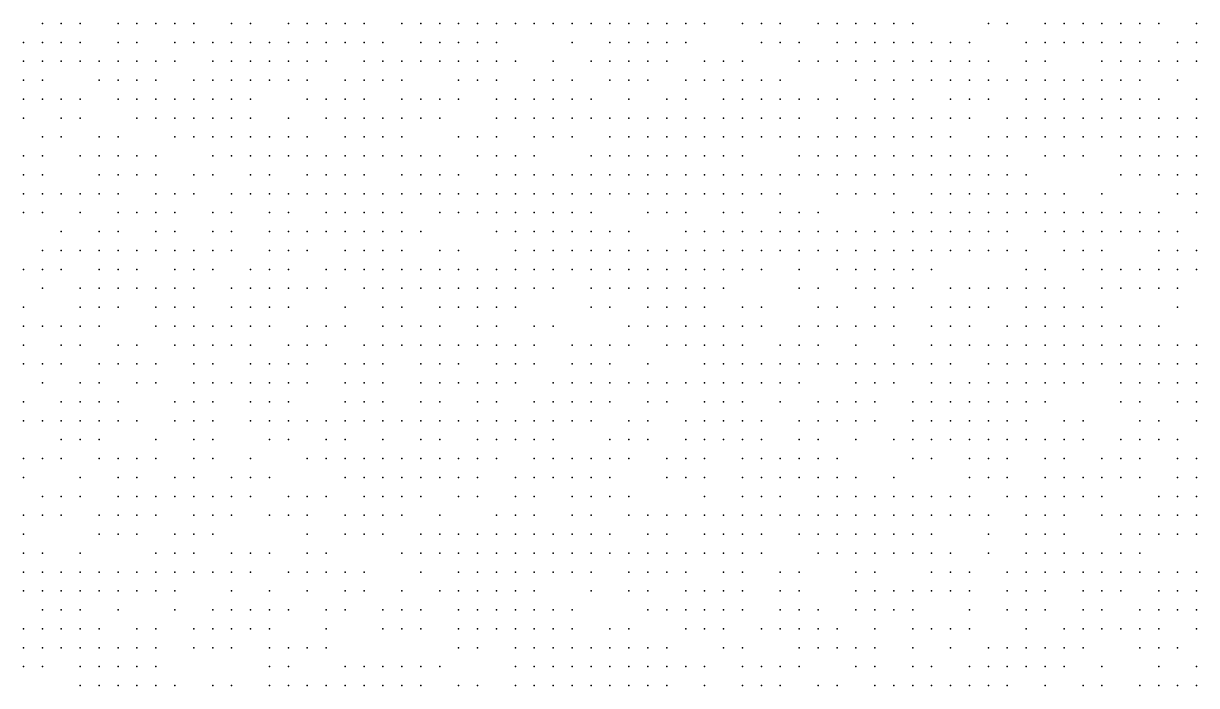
# Model space of a CAD drawing. Extents: x 429 to 793, y 817 to 1241.
# Drawn here: x 565.15 to 610.41, y 1187.45 to 1213 of the extents above; entities that cross this region are included whole.
import ezdxf

# ---------------------------------------------------------------- set-up
doc = ezdxf.new("R2010")
doc.units = 0

msp = doc.modelspace()

# ---------------------------------------------------------------- linework, layer by layer
for p in [(565.88, 1213, 244.383), (566.61, 1213, 244.777), (567.34, 1213, 244.914), (568.8, 1213, 245.397), (569.53, 1213, 245.581), (570.26, 1213, 245.765), (570.99, 1213, 245.949), (571.72, 1213, 246.133), (573.18, 1213, 246.468), (573.91, 1213, 246.636), (575.37, 1213, 246.972), (576.1, 1213, 247.14), (576.83, 1213, 247.276), (577.56, 1213, 247.504), (578.29, 1213, 247.583), (579.75, 1213, 247.868), (580.48, 1213, 248.052), (581.21, 1213, 248.157), (581.94, 1213, 248.262), (582.67, 1213, 248.368), (583.4, 1213, 248.473), (584.13, 1213, 248.687), (584.86, 1213, 248.785), (585.59, 1213, 248.79), (586.32, 1213, 248.84), (587.05, 1213, 249.07), (587.78, 1213, 249.12), (588.51, 1213, 249.17), (589.24, 1213, 249.324), (589.97, 1213, 249.401), (590.7, 1213, 249.479), (591.43, 1213, 249.628), (592.89, 1213, 249.71), (593.62, 1213, 249.776), (594.35, 1213, 249.842), (595.81, 1213, 250.011), (596.54, 1213, 250.04), (597.27, 1213, 250.096), (598, 1213, 250.151), (598.73, 1213, 250.207), (599.46, 1213, 250.195), (602.38, 1213, 250.479), (603.11, 1213, 250.507), (604.57, 1213, 250.563), (605.3, 1213, 250.567), (606.03, 1213, 250.629), (606.76, 1213, 250.601), (607.49, 1213, 250.615), (608.22, 1213, 250.629), (608.95, 1213, 250.643), (610.41, 1213, 250.633), (565.15, 1212.27, 244.332), (565.88, 1212.27, 244.552), (566.61, 1212.27, 244.772), (567.34, 1212.27, 245.079), (568.8, 1212.27, 245.564), (569.53, 1212.27, 245.748), (570.99, 1212.27, 246.116), (571.72, 1212.27, 246.3), (572.45, 1212.27, 246.438), (573.18, 1212.27, 246.576), (573.91, 1212.27, 246.714), (574.64, 1212.27, 246.851), (575.37, 1212.27, 247.127), (576.1, 1212.27, 247.265), (576.83, 1212.27, 247.346), (577.56, 1212.27, 247.551), (578.29, 1212.27, 247.71), (579.02, 1212.27, 247.789), (580.48, 1212.27, 248.073), (581.21, 1212.27, 248.284), (581.94, 1212.27, 248.389), (582.67, 1212.27, 248.494), (583.4, 1212.27, 248.563), (586.32, 1212.27, 249.02), (587.78, 1212.27, 249.25), (588.51, 1212.27, 249.3), (589.24, 1212.27, 249.377), (589.97, 1212.27, 249.531), (590.7, 1212.27, 249.546), (593.62, 1212.27, 249.906), (594.35, 1212.27, 249.972), (595.08, 1212.27, 250.038), (596.54, 1212.27, 250.17), (597.27, 1212.27, 250.226), (598, 1212.27, 250.281), (598.73, 1212.27, 250.273), (599.46, 1212.27, 250.323), (600.19, 1212.27, 250.373), (600.92, 1212.27, 250.423), (601.65, 1212.27, 250.451), (603.84, 1212.27, 250.56), (604.57, 1212.27, 250.664), (605.3, 1212.27, 250.693), (606.03, 1212.27, 250.724), (606.76, 1212.27, 250.725), (607.49, 1212.27, 250.739), (608.22, 1212.27, 250.753), (609.68, 1212.27, 250.767), (610.41, 1212.27, 250.757), (565.15, 1211.54, 244.5), (565.88, 1211.54, 244.72), (566.61, 1211.54, 244.94), (567.34, 1211.54, 245.16), (568.07, 1211.54, 245.38), (568.8, 1211.54, 245.619), (569.53, 1211.54, 245.732), (570.26, 1211.54, 245.959), (570.99, 1211.54, 246.198), (572.45, 1211.54, 246.563), (573.18, 1211.54, 246.701), (573.91, 1211.54, 246.839), (574.64, 1211.54, 246.976), (575.37, 1211.54, 247.222), (576.1, 1211.54, 247.39), (576.83, 1211.54, 247.528), (578.29, 1211.54, 247.836), (579.02, 1211.54, 247.915), (579.75, 1211.54, 247.994), (580.48, 1211.54, 248.2), (581.21, 1211.54, 248.305), (581.94, 1211.54, 248.41), (582.67, 1211.54, 248.567), (583.4, 1211.54, 248.691), (584.13, 1211.54, 248.815), (585.59, 1211.54, 248.913), (587.05, 1211.54, 249.237), (587.78, 1211.54, 249.38), (588.51, 1211.54, 249.43), (589.24, 1211.54, 249.507), (589.97, 1211.54, 249.594), (591.43, 1211.54, 249.676), (592.16, 1211.54, 249.758), (592.89, 1211.54, 249.84), (595.08, 1211.54, 250.168), (595.81, 1211.54, 250.234), (596.54, 1211.54, 250.271), (597.27, 1211.54, 250.356), (598, 1211.54, 250.352), (598.73, 1211.54, 250.402), (599.46, 1211.54, 250.452), (600.19, 1211.54, 250.502), (600.92, 1211.54, 250.552), (601.65, 1211.54, 250.58), (602.38, 1211.54, 250.608), (603.84, 1211.54, 250.636), (604.57, 1211.54, 250.69), (606.76, 1211.54, 250.848), (607.49, 1211.54, 250.862), (608.22, 1211.54, 250.876), (608.95, 1211.54, 250.895), (609.68, 1211.54, 250.898), (610.41, 1211.54, 250.906), (565.15, 1210.81, 244.681), (565.88, 1210.81, 244.882), (568.07, 1210.81, 245.528), (568.8, 1210.81, 245.714), (569.53, 1210.81, 245.857), (570.26, 1210.81, 246.084), (571.72, 1210.81, 246.436), (572.45, 1210.81, 246.55), (573.18, 1210.81, 246.826), (573.91, 1210.81, 246.964), (574.64, 1210.81, 247.179), (575.37, 1210.81, 247.347), (576.1, 1210.81, 247.515), (577.56, 1210.81, 247.653), (578.29, 1210.81, 247.791), (579.02, 1210.81, 248.042), (579.75, 1210.81, 248.121), (581.94, 1210.81, 248.571), (582.67, 1210.81, 248.695), (583.4, 1210.81, 248.819), (584.86, 1210.81, 248.943), (585.59, 1210.81, 249.041), (586.32, 1210.81, 249.139), (587.78, 1210.81, 249.464), (588.51, 1210.81, 249.56), (589.24, 1210.81, 249.642), (590.7, 1210.81, 249.724), (591.43, 1210.81, 249.806), (592.16, 1210.81, 249.888), (592.89, 1210.81, 249.97), (593.62, 1210.81, 250.036), (594.35, 1210.81, 250.102), (597.27, 1210.81, 250.43), (598, 1210.81, 250.48), (598.73, 1210.81, 250.53), (599.46, 1210.81, 250.58), (600.19, 1210.81, 250.66), (600.92, 1210.81, 250.68), (601.65, 1210.81, 250.715), (602.38, 1210.81, 250.75), (603.11, 1210.81, 250.786), (603.84, 1210.81, 250.821), (604.57, 1210.81, 250.792), (605.3, 1210.81, 250.82), (606.03, 1210.81, 250.834), (606.76, 1210.81, 250.915), (607.49, 1210.81, 250.905), (608.22, 1210.81, 250.9), (609.68, 1210.81, 250.995), (565.15, 1210.08, 244.633), (565.88, 1210.08, 244.833), (566.61, 1210.08, 245.082), (567.34, 1210.08, 245.283), (568.8, 1210.08, 245.676), (569.53, 1210.08, 245.862), (570.26, 1210.08, 246.096), (570.99, 1210.08, 246.323), (571.72, 1210.08, 246.561), (572.45, 1210.08, 246.675), (573.18, 1210.08, 246.813), (573.91, 1210.08, 247.089), (576.1, 1210.08, 247.472), (576.83, 1210.08, 247.64), (577.56, 1210.08, 247.778), (578.29, 1210.08, 247.916), (579.75, 1210.08, 248.248), (580.48, 1210.08, 248.327), (581.21, 1210.08, 248.432), (581.94, 1210.08, 248.7), (583.4, 1210.08, 248.824), (584.13, 1210.08, 248.948), (584.86, 1210.08, 249.072), (585.59, 1210.08, 249.17), (586.32, 1210.08, 249.268), (587.05, 1210.08, 249.366), (588.51, 1210.08, 249.51), (589.97, 1210.08, 249.772), (590.7, 1210.08, 249.854), (592.16, 1210.08, 250.058), (592.89, 1210.08, 250.1), (593.62, 1210.08, 250.166), (594.35, 1210.08, 250.232), (595.08, 1210.08, 250.353), (595.81, 1210.08, 250.417), (596.54, 1210.08, 250.364), (598, 1210.08, 250.578), (598.73, 1210.08, 250.598), (599.46, 1210.08, 250.619), (600.92, 1210.08, 250.787), (601.65, 1210.08, 250.822), (602.38, 1210.08, 250.857), (603.84, 1210.08, 250.856), (604.57, 1210.08, 250.891), (605.3, 1210.08, 250.925), (606.03, 1210.08, 250.92), (606.76, 1210.08, 251.015), (607.49, 1210.08, 251.01), (608.22, 1210.08, 251.005), (608.95, 1210.08, 251), (610.41, 1210.08, 251.011), (565.15, 1209.35, 244.785), (566.61, 1209.35, 245.234), (567.34, 1209.35, 245.406), (569.53, 1209.35, 246.01), (570.26, 1209.35, 246.196), (570.99, 1209.35, 246.382), (571.72, 1209.35, 246.448), (572.45, 1209.35, 246.8), (573.18, 1209.35, 246.938), (573.91, 1209.35, 247.136), (575.37, 1209.35, 247.304), (576.83, 1209.35, 247.765), (577.56, 1209.35, 247.903), (578.29, 1209.35, 248.041), (579.02, 1209.35, 248.179), (579.75, 1209.35, 248.317), (580.48, 1209.35, 248.453), (581.21, 1209.35, 248.576), (583.4, 1209.35, 248.952), (584.13, 1209.35, 249.127), (584.86, 1209.35, 249.2), (585.59, 1209.35, 249.298), (586.32, 1209.35, 249.458), (587.05, 1209.35, 249.544), (587.78, 1209.35, 249.592), (588.51, 1209.35, 249.69), (589.24, 1209.35, 249.846), (589.97, 1209.35, 249.888), (590.7, 1209.35, 249.93), (591.43, 1209.35, 249.973), (592.16, 1209.35, 250.171), (592.89, 1209.35, 250.213), (593.62, 1209.35, 250.277), (594.35, 1209.35, 250.34), (595.08, 1209.35, 250.403), (596.54, 1209.35, 250.48), (597.27, 1209.35, 250.54), (598, 1209.35, 250.684), (598.73, 1209.35, 250.705), (599.46, 1209.35, 250.725), (600.19, 1209.35, 250.746), (600.92, 1209.35, 250.893), (601.65, 1209.35, 250.929), (603.11, 1209.35, 250.892), (603.84, 1209.35, 250.963), (604.57, 1209.35, 251.004), (605.3, 1209.35, 251.03), (606.03, 1209.35, 251.044), (606.76, 1209.35, 251.02), (607.49, 1209.35, 251.115), (608.22, 1209.35, 251.11), (608.95, 1209.35, 251.105), (609.68, 1209.35, 251.1), (610.41, 1209.35, 251.116), (565.88, 1208.62, 244.985), (566.61, 1208.62, 245.284), (568.07, 1208.62, 245.554), (568.8, 1208.62, 245.824), (570.99, 1208.62, 246.53), (571.72, 1208.62, 246.573), (572.45, 1208.62, 246.925), (573.18, 1208.62, 247.063), (573.91, 1208.62, 247.093), (574.64, 1208.62, 247.261), (575.37, 1208.62, 247.429), (576.1, 1208.62, 247.597), (577.56, 1208.62, 248.028), (578.29, 1208.62, 248.166), (579.02, 1208.62, 248.304), (579.75, 1208.62, 248.442), (581.94, 1208.62, 248.837), (582.67, 1208.62, 248.91), (583.4, 1208.62, 249.055), (584.86, 1208.62, 249.312), (585.59, 1208.62, 249.398), (586.32, 1208.62, 249.484), (587.78, 1208.62, 249.63), (588.51, 1208.62, 249.716), (589.24, 1208.62, 249.802), (589.97, 1208.62, 250.001), (590.7, 1208.62, 250.044), (591.43, 1208.62, 250.086), (592.16, 1208.62, 250.129), (592.89, 1208.62, 250.327), (593.62, 1208.62, 250.39), (594.35, 1208.62, 250.453), (595.08, 1208.62, 250.467), (595.81, 1208.62, 250.53), (596.54, 1208.62, 250.588), (597.27, 1208.62, 250.65), (598, 1208.62, 250.696), (598.73, 1208.62, 250.811), (599.46, 1208.62, 250.832), (600.19, 1208.62, 250.852), (600.92, 1208.62, 250.873), (602.38, 1208.62, 250.964), (603.11, 1208.62, 250.999), (603.84, 1208.62, 251.083), (604.57, 1208.62, 251.109), (605.3, 1208.62, 251.135), (606.03, 1208.62, 251.149), (606.76, 1208.62, 251.163), (607.49, 1208.62, 251.12), (608.22, 1208.62, 251.215), (608.95, 1208.62, 251.21), (609.68, 1208.62, 251.205), (610.41, 1208.62, 251.221), (565.15, 1207.89, 244.937), (565.88, 1207.89, 245.137), (567.34, 1207.89, 245.432), (568.07, 1207.89, 245.702), (568.8, 1207.89, 245.972), (569.53, 1207.89, 246.158), (570.26, 1207.89, 246.344), (572.45, 1207.89, 246.811), (573.18, 1207.89, 247.05), (573.91, 1207.89, 247.218), (574.64, 1207.89, 247.386), (575.37, 1207.89, 247.579), (576.1, 1207.89, 247.786), (576.83, 1207.89, 247.89), (577.56, 1207.89, 248.005), (578.29, 1207.89, 248.234), (579.02, 1207.89, 248.349), (579.75, 1207.89, 248.464), (580.48, 1207.89, 248.579), (581.21, 1207.89, 248.764), (582.67, 1207.89, 249.021), (583.4, 1207.89, 249.094), (584.13, 1207.89, 249.239), (584.86, 1207.89, 249.423), (587.05, 1207.89, 249.655), (587.78, 1207.89, 249.741), (588.51, 1207.89, 249.815), (589.24, 1207.89, 249.913), (589.97, 1207.89, 249.997), (590.7, 1207.89, 250.157), (591.43, 1207.89, 250.2), (592.16, 1207.89, 250.242), (592.89, 1207.89, 250.44), (595.08, 1207.89, 250.517), (595.81, 1207.89, 250.636), (596.54, 1207.89, 250.698), (597.27, 1207.89, 250.76), (598, 1207.89, 250.806), (598.73, 1207.89, 250.852), (599.46, 1207.89, 250.939), (600.19, 1207.89, 250.959), (600.92, 1207.89, 250.98), (601.65, 1207.89, 251.035), (602.38, 1207.89, 251.07), (603.11, 1207.89, 251.106), (604.57, 1207.89, 251.214), (605.3, 1207.89, 251.24), (606.03, 1207.89, 251.254), (607.49, 1207.89, 251.268), (608.22, 1207.89, 251.32), (608.95, 1207.89, 251.315), (609.68, 1207.89, 251.31), (610.41, 1207.89, 251.318), (565.15, 1207.16, 244.888), (565.88, 1207.16, 245.162), (568.07, 1207.16, 245.85), (568.8, 1207.16, 246.12), (569.53, 1207.16, 246.306), (570.26, 1207.16, 246.492), (571.72, 1207.16, 246.678), (572.45, 1207.16, 246.864), (573.91, 1207.16, 247.371), (574.64, 1207.16, 247.475), (576.1, 1207.16, 247.9), (576.83, 1207.16, 248.003), (577.56, 1207.16, 248.118), (578.29, 1207.16, 248.233), (579.75, 1207.16, 248.577), (580.48, 1207.16, 248.67), (581.21, 1207.16, 248.81), (581.94, 1207.16, 248.949), (583.4, 1207.16, 249.205), (584.13, 1207.16, 249.278), (584.86, 1207.16, 249.351), (585.59, 1207.16, 249.509), (586.32, 1207.16, 249.595), (587.05, 1207.16, 249.681), (587.78, 1207.16, 249.829), (588.51, 1207.16, 249.927), (589.24, 1207.16, 250.025), (589.97, 1207.16, 250.109), (590.7, 1207.16, 250.193), (591.43, 1207.16, 250.313), (592.16, 1207.16, 250.355), (592.89, 1207.16, 250.398), (593.62, 1207.16, 250.503), (594.35, 1207.16, 250.567), (595.08, 1207.16, 250.684), (595.81, 1207.16, 250.746), (596.54, 1207.16, 250.808), (597.27, 1207.16, 250.87), (598, 1207.16, 250.916), (598.73, 1207.16, 250.962), (599.46, 1207.16, 251.008), (600.19, 1207.16, 251.066), (600.92, 1207.16, 251.086), (601.65, 1207.16, 251.107), (602.38, 1207.16, 251.177), (603.11, 1207.16, 251.162), (603.84, 1207.16, 251.188), (607.49, 1207.16, 251.373), (608.22, 1207.16, 251.387), (608.95, 1207.16, 251.42), (609.68, 1207.16, 251.415), (610.41, 1207.16, 251.423), (565.15, 1206.43, 245.04), (565.88, 1206.43, 245.31), (566.61, 1206.43, 245.523), (567.34, 1206.43, 245.58), (568.07, 1206.43, 245.89), (568.8, 1206.43, 246.005), (570.26, 1206.43, 246.465), (570.99, 1206.43, 246.637), (571.72, 1206.43, 246.809), (573.18, 1206.43, 247.165), (573.91, 1206.43, 247.488), (574.64, 1206.43, 247.588), (575.37, 1206.43, 247.692), (576.1, 1206.43, 247.909), (576.83, 1206.43, 248.117), (577.56, 1206.43, 248.231), (578.29, 1206.43, 248.346), (579.02, 1206.43, 248.461), (579.75, 1206.43, 248.576), (580.48, 1206.43, 248.785), (581.21, 1206.43, 248.925), (581.94, 1206.43, 249.045), (582.67, 1206.43, 249.165), (583.4, 1206.43, 249.317), (584.13, 1206.43, 249.39), (584.86, 1206.43, 249.535), (585.59, 1206.43, 249.621), (586.32, 1206.43, 249.707), (587.05, 1206.43, 249.793), (587.78, 1206.43, 249.941), (588.51, 1206.43, 250.039), (589.24, 1206.43, 250.137), (589.97, 1206.43, 250.221), (590.7, 1206.43, 250.305), (591.43, 1206.43, 250.389), (592.16, 1206.43, 250.469), (592.89, 1206.43, 250.511), (593.62, 1206.43, 250.617), (594.35, 1206.43, 250.68), (596.54, 1206.43, 250.918), (597.27, 1206.43, 250.98), (598, 1206.43, 251.026), (598.73, 1206.43, 251.072), (600.19, 1206.43, 251.118), (600.92, 1206.43, 251.193), (601.65, 1206.43, 251.213), (602.38, 1206.43, 251.249), (603.11, 1206.43, 251.267), (603.84, 1206.43, 251.293), (604.57, 1206.43, 251.319), (605.3, 1206.43, 251.345), (606.76, 1206.43, 251.359), (609.68, 1206.43, 251.52), (610.41, 1206.43, 251.512), (565.15, 1205.7, 245.182), (565.88, 1205.7, 245.293), (567.34, 1205.7, 245.775), (568.8, 1205.7, 246.143), (569.53, 1205.7, 246.43), (570.26, 1205.7, 246.603), (570.99, 1205.7, 246.775), (572.45, 1205.7, 246.981), (573.18, 1205.7, 247.28), (574.64, 1205.7, 247.701), (575.37, 1205.7, 247.81), (576.83, 1205.7, 248.126), (577.56, 1205.7, 248.345), (578.29, 1205.7, 248.46), (579.02, 1205.7, 248.574), (579.75, 1205.7, 248.645), (581.21, 1205.7, 249.04), (581.94, 1205.7, 249.16), (582.67, 1205.7, 249.28), (583.4, 1205.7, 249.4), (584.13, 1205.7, 249.501), (584.86, 1205.7, 249.574), (585.59, 1205.7, 249.733), (586.32, 1205.7, 249.819), (587.05, 1205.7, 249.843), (589.24, 1205.7, 250.248), (589.97, 1205.7, 250.332), (590.7, 1205.7, 250.416), (592.16, 1205.7, 250.5), (592.89, 1205.7, 250.624), (594.35, 1205.7, 250.732), (595.08, 1205.7, 250.794), (595.81, 1205.7, 250.856), (598.73, 1205.7, 251.136), (599.46, 1205.7, 251.182), (600.19, 1205.7, 251.228), (600.92, 1205.7, 251.274), (601.65, 1205.7, 251.32), (602.38, 1205.7, 251.346), (603.11, 1205.7, 251.372), (603.84, 1205.7, 251.433), (604.57, 1205.7, 251.439), (605.3, 1205.7, 251.444), (606.03, 1205.7, 251.473), (606.76, 1205.7, 251.496), (607.49, 1205.7, 251.519), (608.22, 1205.7, 251.541), (608.95, 1205.7, 251.564), (610.41, 1205.7, 251.59), (566.61, 1204.97, 245.546), (568.07, 1204.97, 246.028), (568.8, 1204.97, 246.281), (570.26, 1204.97, 246.568), (570.99, 1204.97, 246.741), (572.45, 1204.97, 247.163), (573.18, 1204.97, 247.395), (574.64, 1204.97, 247.603), (575.37, 1204.97, 247.919), (576.1, 1204.97, 248.022), (576.83, 1204.97, 248.24), (577.56, 1204.97, 248.343), (578.29, 1204.97, 248.573), (579.02, 1204.97, 248.62), (579.75, 1204.97, 248.76), (580.48, 1204.97, 248.9), (583.4, 1204.97, 249.395), (584.13, 1204.97, 249.515), (584.86, 1204.97, 249.686), (585.59, 1204.97, 249.758), (586.32, 1204.97, 249.856), (587.05, 1204.97, 249.954), (587.78, 1204.97, 250.052), (588.51, 1204.97, 250.15), (590.7, 1204.97, 250.444), (591.43, 1204.97, 250.528), (592.16, 1204.97, 250.612), (592.89, 1204.97, 250.696), (593.62, 1204.97, 250.78), (594.35, 1204.97, 250.842), (595.08, 1204.97, 250.904), (595.81, 1204.97, 250.994), (596.54, 1204.97, 251.028), (597.27, 1204.97, 251.09), (598, 1204.97, 251.135), (598.73, 1204.97, 251.18), (599.46, 1204.97, 251.226), (600.19, 1204.97, 251.316), (600.92, 1204.97, 251.361), (601.65, 1204.97, 251.407), (602.38, 1204.97, 251.416), (603.11, 1204.97, 251.427), (604.57, 1204.97, 251.529), (605.3, 1204.97, 251.534), (606.03, 1204.97, 251.563), (606.76, 1204.97, 251.586), (607.49, 1204.97, 251.609), (608.22, 1204.97, 251.631), (608.95, 1204.97, 251.587), (609.68, 1204.97, 251.607), (565.88, 1204.24, 245.324), (566.61, 1204.24, 245.589), (567.34, 1204.24, 245.799), (568.07, 1204.24, 246.051), (568.8, 1204.24, 246.166), (569.53, 1204.24, 246.534), (570.26, 1204.24, 246.706), (570.99, 1204.24, 246.913), (571.72, 1204.24, 247.045), (572.45, 1204.24, 247.277), (573.18, 1204.24, 247.51), (574.64, 1204.24, 247.717), (575.37, 1204.24, 247.925), (576.1, 1204.24, 248.136), (577.56, 1204.24, 248.457), (578.29, 1204.24, 248.595), (579.02, 1204.24, 248.735), (579.75, 1204.24, 248.875), (581.21, 1204.24, 249.155), (581.94, 1204.24, 249.275), (584.13, 1204.24, 249.63), (584.86, 1204.24, 249.75), (585.59, 1204.24, 249.87), (586.32, 1204.24, 249.968), (587.05, 1204.24, 250.066), (587.78, 1204.24, 250.189), (588.51, 1204.24, 250.262), (589.24, 1204.24, 250.36), (589.97, 1204.24, 250.433), (590.7, 1204.24, 250.506), (591.43, 1204.24, 250.579), (592.16, 1204.24, 250.724), (592.89, 1204.24, 250.797), (593.62, 1204.24, 250.867), (594.35, 1204.24, 250.899), (595.08, 1204.24, 250.962), (595.81, 1204.24, 251.081), (596.54, 1204.24, 251.113), (597.27, 1204.24, 251.145), (598, 1204.24, 251.222), (598.73, 1204.24, 251.267), (599.46, 1204.24, 251.312), (600.19, 1204.24, 251.358), (600.92, 1204.24, 251.403), (601.65, 1204.24, 251.493), (602.38, 1204.24, 251.523), (603.11, 1204.24, 251.517), (603.84, 1204.24, 251.523), (605.3, 1204.24, 251.624), (606.03, 1204.24, 251.653), (606.76, 1204.24, 251.676), (608.95, 1204.24, 251.683), (609.68, 1204.24, 251.693), (610.41, 1204.24, 251.687), (565.15, 1203.51, 245.178), (565.88, 1203.51, 245.466), (566.61, 1203.51, 245.731), (568.07, 1203.51, 245.996), (568.8, 1203.51, 246.419), (569.53, 1203.51, 246.672), (570.99, 1203.51, 246.879), (571.72, 1203.51, 247.16), (572.45, 1203.51, 247.393), (573.91, 1203.51, 247.625), (574.64, 1203.51, 247.833), (575.37, 1203.51, 248.04), (576.83, 1203.51, 248.353), (577.56, 1203.51, 248.57), (578.29, 1203.51, 248.71), (579.02, 1203.51, 248.85), (579.75, 1203.51, 248.99), (580.48, 1203.51, 249.13), (581.21, 1203.51, 249.184), (581.94, 1203.51, 249.37), (582.67, 1203.51, 249.469), (583.4, 1203.51, 249.569), (584.13, 1203.51, 249.668), (584.86, 1203.51, 249.867), (585.59, 1203.51, 249.963), (586.32, 1203.51, 250.017), (587.05, 1203.51, 250.131), (587.78, 1203.51, 250.279), (588.51, 1203.51, 250.336), (589.24, 1203.51, 250.393), (589.97, 1203.51, 250.523), (590.7, 1203.51, 250.596), (591.43, 1203.51, 250.669), (592.16, 1203.51, 250.741), (592.89, 1203.51, 250.814), (593.62, 1203.51, 250.953), (595.08, 1203.51, 251.049), (596.54, 1203.51, 251.2), (597.27, 1203.51, 251.231), (598, 1203.51, 251.309), (598.73, 1203.51, 251.354), (599.46, 1203.51, 251.399), (600.19, 1203.51, 251.444), (603.84, 1203.51, 251.613), (604.57, 1203.51, 251.619), (606.03, 1203.51, 251.72), (606.76, 1203.51, 251.743), (607.49, 1203.51, 251.699), (608.22, 1203.51, 251.76), (608.95, 1203.51, 251.77), (609.68, 1203.51, 251.78), (610.41, 1203.51, 251.774), (565.88, 1202.78, 245.608), (567.34, 1202.78, 245.873), (568.07, 1202.78, 246.138), (568.8, 1202.78, 246.403), (569.53, 1202.78, 246.557), (570.26, 1202.78, 246.844), (570.99, 1202.78, 246.928), (571.72, 1202.78, 247.275), (573.18, 1202.78, 247.622), (573.91, 1202.78, 247.74), (574.64, 1202.78, 248.007), (575.37, 1202.78, 248.155), (576.1, 1202.78, 248.273), (576.83, 1202.78, 248.407), (578.29, 1202.78, 248.753), (579.02, 1202.78, 248.839), (579.75, 1202.78, 249.011), (580.48, 1202.78, 249.194), (581.21, 1202.78, 249.28), (581.94, 1202.78, 249.466), (582.67, 1202.78, 249.566), (583.4, 1202.78, 249.665), (584.13, 1202.78, 249.765), (584.86, 1202.78, 249.864), (585.59, 1202.78, 250.057), (587.05, 1202.78, 250.174), (587.78, 1202.78, 250.221), (588.51, 1202.78, 250.426), (589.24, 1202.78, 250.483), (589.97, 1202.78, 250.54), (590.7, 1202.78, 250.686), (591.43, 1202.78, 250.759), (592.16, 1202.78, 250.831), (595.08, 1202.78, 251.117), (595.81, 1202.78, 251.195), (597.27, 1202.78, 251.318), (598, 1202.78, 251.35), (598.73, 1202.78, 251.44), (599.46, 1202.78, 251.486), (600.92, 1202.78, 251.522), (601.65, 1202.78, 251.58), (602.38, 1202.78, 251.61), (603.11, 1202.78, 251.64), (603.84, 1202.78, 251.703), (604.57, 1202.78, 251.709), (605.3, 1202.78, 251.714), (606.76, 1202.78, 251.766), (607.49, 1202.78, 251.837), (608.22, 1202.78, 251.847), (608.95, 1202.78, 251.857), (609.68, 1202.78, 251.867), (565.15, 1202.05, 245.321), (567.34, 1202.05, 246.015), (568.07, 1202.05, 246.28), (568.8, 1202.05, 246.545), (570.26, 1202.05, 246.81), (570.99, 1202.05, 247.15), (571.72, 1202.05, 247.268), (573.18, 1202.05, 247.725), (573.91, 1202.05, 247.843), (574.64, 1202.05, 247.977), (575.37, 1202.05, 248.243), (577.56, 1202.05, 248.67), (579.02, 1202.05, 248.936), (579.75, 1202.05, 249.108), (581.21, 1202.05, 249.377), (581.94, 1202.05, 249.463), (582.67, 1202.05, 249.662), (583.4, 1202.05, 249.762), (584.13, 1202.05, 249.861), (587.05, 1202.05, 250.268), (587.78, 1202.05, 250.385), (589.24, 1202.05, 250.573), (589.97, 1202.05, 250.63), (590.7, 1202.05, 250.776), (591.43, 1202.05, 250.849), (592.89, 1202.05, 250.94), (593.62, 1202.05, 251.04), (595.81, 1202.05, 251.254), (596.54, 1202.05, 251.286), (598, 1202.05, 251.437), (598.73, 1202.05, 251.527), (600.19, 1202.05, 251.552), (600.92, 1202.05, 251.609), (601.65, 1202.05, 251.667), (602.38, 1202.05, 251.697), (603.84, 1202.05, 251.727), (604.57, 1202.05, 251.799), (605.3, 1202.05, 251.804), (606.03, 1202.05, 251.81), (606.76, 1202.05, 251.856), (609.68, 1202.05, 251.953), (565.15, 1201.32, 245.462), (565.88, 1201.32, 245.623), (566.61, 1201.32, 245.939), (567.34, 1201.32, 246.127), (568.07, 1201.32, 246.316), (570.26, 1201.32, 246.913), (570.99, 1201.32, 247.031), (571.72, 1201.32, 247.371), (572.45, 1201.32, 247.489), (573.18, 1201.32, 247.607), (573.91, 1201.32, 247.947), (574.64, 1201.32, 248.08), (576.1, 1201.32, 248.377), (576.83, 1201.32, 248.51), (577.56, 1201.32, 248.77), (579.02, 1201.32, 248.94), (579.75, 1201.32, 249.119), (580.48, 1201.32, 249.291), (581.21, 1201.32, 249.474), (582.67, 1201.32, 249.66), (583.4, 1201.32, 249.859), (584.86, 1201.32, 250.005), (585.59, 1201.32, 250.15), (588.51, 1201.32, 250.516), (589.24, 1201.32, 250.663), (589.97, 1201.32, 250.72), (590.7, 1201.32, 250.793), (591.43, 1201.32, 250.866), (592.16, 1201.32, 250.927), (592.89, 1201.32, 251.027), (593.62, 1201.32, 251.127), (595.08, 1201.32, 251.204), (595.81, 1201.32, 251.282), (596.54, 1201.32, 251.373), (597.27, 1201.32, 251.405), (598, 1201.32, 251.523), (598.73, 1201.32, 251.581), (600.19, 1201.32, 251.638), (600.92, 1201.32, 251.696), (601.65, 1201.32, 251.753), (603.11, 1201.32, 251.783), (603.84, 1201.32, 251.813), (604.57, 1201.32, 251.843), (605.3, 1201.32, 251.894), (606.03, 1201.32, 251.9), (606.76, 1201.32, 251.923), (607.49, 1201.32, 251.923), (608.22, 1201.32, 251.933), (608.95, 1201.32, 251.943), (565.15, 1200.59, 245.496), (566.61, 1200.59, 245.88), (567.34, 1200.59, 246.257), (568.8, 1200.59, 246.504), (569.53, 1200.59, 246.693), (570.99, 1200.59, 247.253), (571.72, 1200.59, 247.474), (572.45, 1200.59, 247.592), (573.18, 1200.59, 247.71), (573.91, 1200.59, 248.05), (575.37, 1200.59, 248.213), (576.1, 1200.59, 248.48), (576.83, 1200.59, 248.667), (578.29, 1200.59, 248.87), (579.02, 1200.59, 249.04), (579.75, 1200.59, 249.21), (580.48, 1200.59, 249.301), (581.21, 1200.59, 249.388), (581.94, 1200.59, 249.657), (582.67, 1200.59, 249.756), (583.4, 1200.59, 249.856), (584.13, 1200.59, 249.953), (584.86, 1200.59, 250.098), (586.32, 1200.59, 250.243), (587.05, 1200.59, 250.361), (587.78, 1200.59, 250.478), (588.51, 1200.59, 250.606), (589.97, 1200.59, 250.81), (590.7, 1200.59, 250.883), (591.43, 1200.59, 250.913), (592.16, 1200.59, 251.013), (592.89, 1200.59, 251.113), (594.35, 1200.59, 251.213), (595.08, 1200.59, 251.291), (595.81, 1200.59, 251.368), (597.27, 1200.59, 251.491), (598.73, 1200.59, 251.569), (600.19, 1200.59, 251.725), (600.92, 1200.59, 251.783), (601.65, 1200.59, 251.819), (602.38, 1200.59, 251.873), (603.11, 1200.59, 251.87), (603.84, 1200.59, 251.9), (604.57, 1200.59, 251.93), (605.3, 1200.59, 251.96), (606.03, 1200.59, 251.99), (606.76, 1200.59, 252), (607.49, 1200.59, 252.01), (608.22, 1200.59, 252.054), (608.95, 1200.59, 252.049), (609.68, 1200.59, 252.045), (610.41, 1200.59, 252.047), (565.15, 1199.86, 245.626), (565.88, 1199.86, 245.753), (566.61, 1199.86, 246.01), (568.07, 1199.86, 246.446), (568.8, 1199.86, 246.634), (569.53, 1199.86, 246.863), (570.26, 1199.86, 247.12), (571.72, 1199.86, 247.352), (572.45, 1199.86, 247.696), (573.91, 1199.86, 247.932), (574.64, 1199.86, 248.183), (575.37, 1199.86, 248.317), (576.1, 1199.86, 248.565), (577.56, 1199.86, 248.768), (578.29, 1199.86, 248.97), (579.02, 1199.86, 249.14), (580.48, 1199.86, 249.31), (581.21, 1199.86, 249.57), (581.94, 1199.86, 249.753), (583.4, 1199.86, 249.902), (584.13, 1199.86, 250.047), (584.86, 1199.86, 250.192), (586.32, 1199.86, 250.337), (587.05, 1199.86, 250.454), (587.78, 1199.86, 250.572), (589.24, 1199.86, 250.753), (591.43, 1199.86, 251), (592.16, 1199.86, 251.1), (592.89, 1199.86, 251.2), (593.62, 1199.86, 251.256), (594.35, 1199.86, 251.357), (595.08, 1199.86, 251.414), (595.81, 1199.86, 251.471), (596.54, 1199.86, 251.529), (597.27, 1199.86, 251.533), (598, 1199.86, 251.61), (598.73, 1199.86, 251.668), (599.46, 1199.86, 251.756), (600.19, 1199.86, 251.777), (600.92, 1199.86, 251.798), (602.38, 1199.86, 251.923), (603.11, 1199.86, 251.907), (603.84, 1199.86, 251.94), (604.57, 1199.86, 251.973), (605.3, 1199.86, 252.04), (606.03, 1199.86, 252.072), (606.76, 1199.86, 252.067), (607.49, 1199.86, 252.063), (608.22, 1199.86, 252.135), (608.95, 1199.86, 252.131), (609.68, 1199.86, 252.126), (610.41, 1199.86, 252.129), (565.88, 1199.13, 245.883), (567.34, 1199.13, 246.199), (568.07, 1199.13, 246.576), (569.53, 1199.13, 246.966), (570.26, 1199.13, 247.223), (571.72, 1199.13, 247.456), (572.45, 1199.13, 247.688), (573.18, 1199.13, 247.917), (573.91, 1199.13, 248.035), (574.64, 1199.13, 248.287), (575.37, 1199.13, 248.42), (576.1, 1199.13, 248.665), (577.56, 1199.13, 248.868), (578.29, 1199.13, 249.07), (579.02, 1199.13, 249.24), (580.48, 1199.13, 249.41), (581.21, 1199.13, 249.58), (581.94, 1199.13, 249.667), (582.67, 1199.13, 249.853), (583.4, 1199.13, 249.995), (584.13, 1199.13, 250.14), (585.59, 1199.13, 250.36), (586.32, 1199.13, 250.43), (587.05, 1199.13, 250.591), (587.78, 1199.13, 250.671), (588.51, 1199.13, 250.752), (589.24, 1199.13, 250.782), (589.97, 1199.13, 250.9), (590.7, 1199.13, 251.034), (591.43, 1199.13, 251.079), (592.16, 1199.13, 251.167), (592.89, 1199.13, 251.211), (593.62, 1199.13, 251.346), (594.35, 1199.13, 251.39), (595.08, 1199.13, 251.504), (597.27, 1199.13, 251.643), (598, 1199.13, 251.697), (598.73, 1199.13, 251.714), (600.19, 1199.13, 251.86), (600.92, 1199.13, 251.881), (601.65, 1199.13, 251.902), (602.38, 1199.13, 251.957), (603.11, 1199.13, 251.99), (603.84, 1199.13, 252.023), (604.57, 1199.13, 252.057), (605.3, 1199.13, 252.09), (606.03, 1199.13, 252.153), (607.49, 1199.13, 252.166), (608.22, 1199.13, 252.14), (608.95, 1199.13, 252.212), (609.68, 1199.13, 252.208), (610.41, 1199.13, 252.203), (565.15, 1198.4, 245.629), (566.61, 1198.4, 246.14), (567.34, 1198.4, 246.329), (568.07, 1198.4, 246.517), (568.8, 1198.4, 246.708), (570.99, 1198.4, 247.327), (571.72, 1198.4, 247.559), (572.45, 1198.4, 247.792), (573.91, 1198.4, 248.139), (574.64, 1198.4, 248.257), (575.37, 1198.4, 248.462), (577.56, 1198.4, 248.967), (578.29, 1198.4, 249.17), (579.02, 1198.4, 249.282), (580.48, 1198.4, 249.51), (581.21, 1198.4, 249.68), (582.67, 1198.4, 249.85), (583.4, 1198.4, 250.082), (584.86, 1198.4, 250.291), (585.59, 1198.4, 250.454), (586.32, 1198.4, 250.523), (587.05, 1198.4, 250.604), (587.78, 1198.4, 250.765), (589.24, 1198.4, 250.832), (589.97, 1198.4, 250.993), (591.43, 1198.4, 251.169), (592.16, 1198.4, 251.213), (592.89, 1198.4, 251.301), (594.35, 1198.4, 251.48), (595.81, 1198.4, 251.561), (596.54, 1198.4, 251.619), (597.27, 1198.4, 251.676), (598, 1198.4, 251.783), (599.46, 1198.4, 251.836), (600.19, 1198.4, 251.944), (600.92, 1198.4, 251.965), (601.65, 1198.4, 251.986), (602.38, 1198.4, 252.007), (603.11, 1198.4, 252.073), (603.84, 1198.4, 252.107), (604.57, 1198.4, 252.14), (607.49, 1198.4, 252.247), (608.22, 1198.4, 252.26), (609.68, 1198.4, 252.29), (610.41, 1198.4, 252.285), (565.15, 1197.67, 245.704), (565.88, 1197.67, 245.984), (566.61, 1197.67, 246.143), (567.34, 1197.67, 246.459), (568.07, 1197.67, 246.554), (568.8, 1197.67, 246.812), (569.53, 1197.67, 247.069), (570.99, 1197.67, 247.43), (571.72, 1197.67, 247.662), (572.45, 1197.67, 247.895), (573.91, 1197.67, 248.128), (574.64, 1197.67, 248.36), (575.37, 1197.67, 248.562), (576.1, 1197.67, 248.766), (576.83, 1197.67, 248.867), (577.56, 1197.67, 248.968), (578.29, 1197.67, 249.273), (579.02, 1197.67, 249.385), (579.75, 1197.67, 249.497), (580.48, 1197.67, 249.618), (581.21, 1197.67, 249.73), (581.94, 1197.67, 249.841), (582.67, 1197.67, 250.013), (583.4, 1197.67, 250.176), (584.13, 1197.67, 250.245), (584.86, 1197.67, 250.315), (585.59, 1197.67, 250.384), (586.32, 1197.67, 250.617), (587.05, 1197.67, 250.697), (588.51, 1197.67, 250.845), (589.24, 1197.67, 250.926), (590.7, 1197.67, 251.087), (591.43, 1197.67, 251.182), (592.16, 1197.67, 251.303), (592.89, 1197.67, 251.391), (593.62, 1197.67, 251.436), (595.08, 1197.67, 251.537), (595.81, 1197.67, 251.651), (596.54, 1197.67, 251.709), (597.27, 1197.67, 251.798), (598, 1197.67, 251.87), (599.46, 1197.67, 251.923), (600.19, 1197.67, 251.975), (600.92, 1197.67, 252.048), (601.65, 1197.67, 252.069), (602.38, 1197.67, 252.09), (603.11, 1197.67, 252.157), (603.84, 1197.67, 252.19), (605.3, 1197.67, 252.2), (606.03, 1197.67, 252.235), (608.22, 1197.67, 252.299), (608.95, 1197.67, 252.294), (610.41, 1197.67, 252.367), (566.61, 1196.94, 246.12), (567.34, 1196.94, 246.4), (568.07, 1196.94, 246.657), (570.26, 1196.94, 247.322), (571.72, 1196.94, 247.773), (572.45, 1196.94, 247.945), (574.64, 1196.94, 248.486), (575.37, 1196.94, 248.564), (576.83, 1196.94, 248.97), (577.56, 1196.94, 249.071), (579.02, 1196.94, 249.377), (580.48, 1196.94, 249.609), (581.21, 1196.94, 249.833), (582.67, 1196.94, 250.047), (583.4, 1196.94, 250.184), (584.13, 1196.94, 250.339), (584.86, 1196.94, 250.408), (585.59, 1196.94, 250.547), (587.78, 1196.94, 250.778), (588.51, 1196.94, 250.939), (589.24, 1196.94, 251.062), (590.7, 1196.94, 251.18), (591.43, 1196.94, 251.275), (592.16, 1196.94, 251.37), (592.89, 1196.94, 251.437), (593.62, 1196.94, 251.526), (595.08, 1196.94, 251.627), (595.81, 1196.94, 251.741), (597.27, 1196.94, 251.884), (598.73, 1196.94, 251.957), (599.46, 1196.94, 252.009), (600.19, 1196.94, 252.062), (600.92, 1196.94, 252.131), (601.65, 1196.94, 252.152), (602.38, 1196.94, 252.173), (603.11, 1196.94, 252.207), (603.84, 1196.94, 252.24), (604.57, 1196.94, 252.247), (605.3, 1196.94, 252.282), (606.03, 1196.94, 252.317), (607.49, 1196.94, 252.329), (608.22, 1196.94, 252.342), (608.95, 1196.94, 252.376), (609.68, 1196.94, 252.371), (565.15, 1196.21, 245.911), (565.88, 1196.21, 246.121), (566.61, 1196.21, 246.332), (568.07, 1196.21, 246.753), (568.8, 1196.21, 246.997), (569.53, 1196.21, 247.105), (570.26, 1196.21, 247.458), (571.72, 1196.21, 247.738), (572.45, 1196.21, 247.909), (573.91, 1196.21, 248.289), (576.1, 1196.21, 248.812), (576.83, 1196.21, 249.074), (577.56, 1196.21, 249.175), (578.29, 1196.21, 249.276), (579.02, 1196.21, 249.489), (579.75, 1196.21, 249.6), (580.48, 1196.21, 249.712), (581.21, 1196.21, 249.824), (581.94, 1196.21, 249.982), (582.67, 1196.21, 250.145), (583.4, 1196.21, 250.283), (584.86, 1196.21, 250.501), (585.59, 1196.21, 250.571), (586.32, 1196.21, 250.71), (587.05, 1196.21, 250.79), (587.78, 1196.21, 250.871), (588.51, 1196.21, 251.038), (589.97, 1196.21, 251.156), (590.7, 1196.21, 251.273), (591.43, 1196.21, 251.368), (592.89, 1196.21, 251.463), (593.62, 1196.21, 251.616), (594.35, 1196.21, 251.66), (595.08, 1196.21, 251.717), (595.81, 1196.21, 251.774), (596.54, 1196.21, 251.812), (599.46, 1196.21, 252.096), (600.19, 1196.21, 252.148), (601.65, 1196.21, 252.236), (602.38, 1196.21, 252.257), (603.11, 1196.21, 252.293), (604.57, 1196.21, 252.328), (605.3, 1196.21, 252.363), (606.76, 1196.21, 252.398), (607.49, 1196.21, 252.411), (608.22, 1196.21, 252.423), (609.68, 1196.21, 252.453), (610.41, 1196.21, 252.448), (565.15, 1195.48, 245.843), (567.34, 1195.48, 246.54), (568.8, 1195.48, 246.889), (569.53, 1195.48, 247.241), (570.99, 1195.48, 247.702), (571.72, 1195.48, 247.874), (573.18, 1195.48, 248.253), (573.91, 1195.48, 248.392), (574.64, 1195.48, 248.612), (577.56, 1195.48, 249.278), (578.29, 1195.48, 249.379), (579.02, 1195.48, 249.48), (579.75, 1195.48, 249.704), (580.48, 1195.48, 249.816), (581.21, 1195.48, 249.918), (581.94, 1195.48, 250.081), (582.67, 1195.48, 250.243), (584.13, 1195.48, 250.381), (584.86, 1195.48, 250.518), (585.59, 1195.48, 250.664), (586.32, 1195.48, 250.734), (587.05, 1195.48, 250.884), (587.78, 1195.48, 250.964), (589.97, 1195.48, 251.249), (590.7, 1195.48, 251.367), (591.43, 1195.48, 251.462), (592.89, 1195.48, 251.557), (593.62, 1195.48, 251.652), (594.35, 1195.48, 251.75), (595.08, 1195.48, 251.807), (595.81, 1195.48, 251.826), (596.54, 1195.48, 251.898), (597.27, 1195.48, 251.971), (598.73, 1195.48, 252.043), (601.65, 1195.48, 252.288), (602.38, 1195.48, 252.34), (603.11, 1195.48, 252.375), (604.57, 1195.48, 252.41), (605.3, 1195.48, 252.445), (606.03, 1195.48, 252.473), (606.76, 1195.48, 252.5), (607.49, 1195.48, 252.52), (608.22, 1195.48, 252.539), (609.68, 1195.48, 252.517), (610.41, 1195.48, 252.53), (565.88, 1194.75, 246.053), (566.61, 1194.75, 246.402), (567.34, 1194.75, 246.68), (568.8, 1194.75, 246.932), (569.53, 1194.75, 247.133), (570.26, 1194.75, 247.485), (570.99, 1194.75, 247.594), (571.72, 1194.75, 247.838), (572.45, 1194.75, 248.045), (573.18, 1194.75, 248.298), (573.91, 1194.75, 248.518), (575.37, 1194.75, 248.738), (576.1, 1194.75, 248.938), (576.83, 1194.75, 249.138), (578.29, 1194.75, 249.482), (579.02, 1194.75, 249.583), (579.75, 1194.75, 249.695), (580.48, 1194.75, 249.807), (581.94, 1194.75, 250.179), (582.67, 1194.75, 250.342), (584.13, 1194.75, 250.479), (584.86, 1194.75, 250.617), (586.32, 1194.75, 250.827), (587.05, 1194.75, 250.897), (587.78, 1194.75, 251.014), (588.51, 1194.75, 251.132), (591.43, 1194.75, 251.555), (592.89, 1194.75, 251.65), (593.62, 1194.75, 251.745), (594.35, 1194.75, 251.84), (595.81, 1194.75, 251.913), (596.54, 1194.75, 251.985), (597.27, 1194.75, 252.075), (598, 1194.75, 252.102), (598.73, 1194.75, 252.13), (599.46, 1194.75, 252.218), (600.19, 1194.75, 252.261), (600.92, 1194.75, 252.305), (601.65, 1194.75, 252.393), (603.11, 1194.75, 252.436), (603.84, 1194.75, 252.443), (604.57, 1194.75, 252.458), (605.3, 1194.75, 252.465), (606.03, 1194.75, 252.561), (606.76, 1194.75, 252.588), (608.95, 1194.75, 252.559), (609.68, 1194.75, 252.599), (610.41, 1194.75, 252.612), (565.15, 1194.02, 245.985), (565.88, 1194.02, 246.265), (566.61, 1194.02, 246.542), (568.07, 1194.02, 246.82), (568.8, 1194.02, 247.072), (569.53, 1194.02, 247.377), (570.26, 1194.02, 247.621), (571.72, 1194.02, 248.01), (572.45, 1194.02, 248.181), (573.18, 1194.02, 248.424), (574.64, 1194.02, 248.644), (575.37, 1194.02, 248.864), (576.1, 1194.02, 249.064), (577.56, 1194.02, 249.264), (578.29, 1194.02, 249.586), (579.02, 1194.02, 249.687), (579.75, 1194.02, 249.854), (581.21, 1194.02, 250.017), (583.4, 1194.02, 250.44), (584.13, 1194.02, 250.577), (584.86, 1194.02, 250.715), (586.32, 1194.02, 250.853), (587.05, 1194.02, 250.99), (588.51, 1194.02, 251.253), (589.24, 1194.02, 251.305), (589.97, 1194.02, 251.408), (590.7, 1194.02, 251.46), (591.43, 1194.02, 251.53), (592.16, 1194.02, 251.6), (592.89, 1194.02, 251.739), (593.62, 1194.02, 251.809), (594.35, 1194.02, 251.879), (595.08, 1194.02, 251.964), (595.81, 1194.02, 251.992), (596.54, 1194.02, 252.02), (597.27, 1194.02, 252.171), (598, 1194.02, 252.199), (598.73, 1194.02, 252.227), (599.46, 1194.02, 252.314), (600.19, 1194.02, 252.358), (600.92, 1194.02, 252.402), (601.65, 1194.02, 252.446), (602.38, 1194.02, 252.432), (603.84, 1194.02, 252.531), (604.57, 1194.02, 252.546), (605.3, 1194.02, 252.554), (606.76, 1194.02, 252.657), (607.49, 1194.02, 252.608), (608.22, 1194.02, 252.628), (608.95, 1194.02, 252.647), (609.68, 1194.02, 252.667), (610.41, 1194.02, 252.693), (565.15, 1193.29, 246.127), (568.07, 1193.29, 246.96), (568.8, 1193.29, 247.212), (569.53, 1193.29, 247.465), (570.99, 1193.29, 247.866), (571.72, 1193.29, 247.974), (572.45, 1193.29, 248.204), (576.1, 1193.29, 249.19), (577.56, 1193.29, 249.39), (578.29, 1193.29, 249.59), (579.02, 1193.29, 249.79), (580.48, 1193.29, 249.952), (581.21, 1193.29, 250.21), (581.94, 1193.29, 250.287), (582.67, 1193.29, 250.363), (583.4, 1193.29, 250.535), (584.13, 1193.29, 250.63), (584.86, 1193.29, 250.724), (585.59, 1193.29, 250.914), (586.32, 1193.29, 251.009), (587.05, 1193.29, 251.102), (587.78, 1193.29, 251.202), (589.24, 1193.29, 251.413), (589.97, 1193.29, 251.465), (591.43, 1193.29, 251.638), (592.16, 1193.29, 251.708), (592.89, 1193.29, 251.847), (593.62, 1193.29, 251.917), (595.08, 1193.29, 252.04), (595.81, 1193.29, 252.108), (596.54, 1193.29, 252.116), (597.27, 1193.29, 252.144), (598, 1193.29, 252.296), (598.73, 1193.29, 252.323), (599.46, 1193.29, 252.367), (600.19, 1193.29, 252.455), (602.38, 1193.29, 252.523), (603.84, 1193.29, 252.553), (604.57, 1193.29, 252.635), (605.3, 1193.29, 252.642), (607.49, 1193.29, 252.696), (608.22, 1193.29, 252.716), (608.95, 1193.29, 252.736), (609.68, 1193.29, 252.773), (610.41, 1193.29, 252.775), (565.15, 1192.56, 246.128), (565.88, 1192.56, 246.405), (567.34, 1192.56, 246.682), (570.26, 1192.56, 247.605), (570.99, 1192.56, 247.858), (571.72, 1192.56, 248.11), (573.18, 1192.56, 248.509), (573.91, 1192.56, 248.55), (574.64, 1192.56, 248.824), (576.1, 1192.56, 249.147), (576.83, 1192.56, 249.304), (579.75, 1192.56, 249.98), (580.48, 1192.56, 250.057), (581.21, 1192.56, 250.247), (581.94, 1192.56, 250.4), (582.67, 1192.56, 250.477), (583.4, 1192.56, 250.553), (584.13, 1192.56, 250.743), (584.86, 1192.56, 250.838), (585.59, 1192.56, 250.932), (586.32, 1192.56, 251.027), (587.05, 1192.56, 251.213), (587.78, 1192.56, 251.326), (588.51, 1192.56, 251.362), (589.24, 1192.56, 251.522), (589.97, 1192.56, 251.573), (590.7, 1192.56, 251.677), (591.43, 1192.56, 251.746), (592.16, 1192.56, 251.816), (592.89, 1192.56, 251.886), (593.62, 1192.56, 251.956), (595.81, 1192.56, 252.208), (596.54, 1192.56, 252.213), (597.27, 1192.56, 252.275), (598, 1192.56, 252.392), (598.73, 1192.56, 252.42), (599.46, 1192.56, 252.464), (600.19, 1192.56, 252.508), (600.92, 1192.56, 252.499), (602.38, 1192.56, 252.615), (603.84, 1192.56, 252.645), (604.57, 1192.56, 252.675), (605.3, 1192.56, 252.73), (606.03, 1192.56, 252.738), (606.76, 1192.56, 252.745), (607.49, 1192.56, 252.785), (608.22, 1192.56, 252.804), (565.15, 1191.83, 246.268), (565.88, 1191.83, 246.488), (566.61, 1191.83, 246.545), (567.34, 1191.83, 246.987), (568.07, 1191.83, 247.1), (568.8, 1191.83, 247.353), (569.53, 1191.83, 247.489), (570.26, 1191.83, 247.684), (570.99, 1191.83, 248.073), (571.72, 1191.83, 248.262), (572.45, 1191.83, 248.343), (573.18, 1191.83, 248.426), (573.91, 1191.83, 248.741), (575.37, 1191.83, 249.14), (576.1, 1191.83, 249.297), (576.83, 1191.83, 249.454), (577.56, 1191.83, 249.619), (578.29, 1191.83, 249.776), (580.48, 1191.83, 250.228), (581.94, 1191.83, 250.513), (582.67, 1191.83, 250.59), (583.4, 1191.83, 250.667), (584.13, 1191.83, 250.856), (584.86, 1191.83, 250.951), (585.59, 1191.83, 251.046), (586.32, 1191.83, 251.19), (587.05, 1191.83, 251.325), (588.51, 1191.83, 251.47), (589.24, 1191.83, 251.55), (589.97, 1191.83, 251.682), (590.7, 1191.83, 251.733), (592.16, 1191.83, 251.925), (592.89, 1191.83, 251.994), (594.35, 1191.83, 252.057), (595.08, 1191.83, 252.14), (597.27, 1191.83, 252.337), (598, 1191.83, 252.365), (600.19, 1191.83, 252.551), (600.92, 1191.83, 252.617), (601.65, 1191.83, 252.662), (603.11, 1191.83, 252.707), (603.84, 1191.83, 252.737), (604.57, 1191.83, 252.767), (605.3, 1191.83, 252.819), (606.03, 1191.83, 252.826), (606.76, 1191.83, 252.833), (607.49, 1191.83, 252.853), (608.22, 1191.83, 252.873), (608.95, 1191.83, 252.852), (609.68, 1191.83, 252.854), (610.41, 1191.83, 252.857), (565.15, 1191.1, 246.261), (565.88, 1191.1, 246.375), (566.61, 1191.1, 246.76), (567.34, 1191.1, 246.873), (568.07, 1191.1, 247.258), (568.8, 1191.1, 247.453), (569.53, 1191.1, 247.647), (570.26, 1191.1, 247.842), (570.99, 1191.1, 248.037), (573.18, 1191.1, 248.576), (574.64, 1191.1, 248.974), (576.1, 1191.1, 249.447), (577.56, 1191.1, 249.611), (578.29, 1191.1, 249.883), (579.75, 1191.1, 250.07), (581.21, 1191.1, 250.36), (581.94, 1191.1, 250.55), (582.67, 1191.1, 250.703), (583.4, 1191.1, 250.78), (584.13, 1191.1, 250.875), (584.86, 1191.1, 251.064), (587.05, 1191.1, 251.437), (588.51, 1191.1, 251.549), (589.24, 1191.1, 251.662), (590.7, 1191.1, 251.842), (591.43, 1191.1, 251.963), (592.16, 1191.1, 252.033), (592.89, 1191.1, 252.075), (594.35, 1191.1, 252.158), (595.08, 1191.1, 252.24), (597.27, 1191.1, 252.375), (598, 1191.1, 252.461), (598.73, 1191.1, 252.489), (599.46, 1191.1, 252.56), (600.19, 1191.1, 252.663), (600.92, 1191.1, 252.708), (601.65, 1191.1, 252.753), (603.11, 1191.1, 252.798), (603.84, 1191.1, 252.828), (604.57, 1191.1, 252.858), (606.03, 1191.1, 252.914), (606.76, 1191.1, 252.922), (607.49, 1191.1, 252.941), (608.95, 1191.1, 252.933), (609.68, 1191.1, 252.936), (610.41, 1191.1, 252.938), (565.88, 1190.37, 246.533), (566.61, 1190.37, 246.918), (567.34, 1190.37, 247.031), (568.8, 1190.37, 247.611), (570.99, 1190.37, 248.169), (572.45, 1190.37, 248.414), (573.18, 1190.37, 248.632), (573.91, 1190.37, 248.809), (574.64, 1190.37, 249.124), (575.37, 1190.37, 249.207), (576.83, 1190.37, 249.604), (577.56, 1190.37, 249.835), (579.02, 1190.37, 250.022), (579.75, 1190.37, 250.21), (580.48, 1190.37, 250.367), (581.94, 1190.37, 250.525), (582.67, 1190.37, 250.817), (583.4, 1190.37, 250.893), (584.13, 1190.37, 250.988), (584.86, 1190.37, 251.083), (585.59, 1190.37, 251.167), (586.32, 1190.37, 251.302), (589.24, 1190.37, 251.773), (589.97, 1190.37, 251.79), (590.7, 1190.37, 251.95), (591.43, 1190.37, 252.002), (592.16, 1190.37, 252.093), (592.89, 1190.37, 252.175), (594.35, 1190.37, 252.258), (595.08, 1190.37, 252.34), (595.81, 1190.37, 252.408), (597.27, 1190.37, 252.475), (598, 1190.37, 252.542), (598.73, 1190.37, 252.613), (599.46, 1190.37, 252.657), (601.65, 1190.37, 252.845), (603.11, 1190.37, 252.89), (603.84, 1190.37, 252.92), (604.57, 1190.37, 252.95), (606.03, 1190.37, 252.98), (606.76, 1190.37, 253.01), (608.22, 1190.37, 253.012), (608.95, 1190.37, 253.015), (609.68, 1190.37, 253.043), (610.41, 1190.37, 253.032), (565.15, 1189.64, 246.318), (565.88, 1189.64, 246.588), (566.61, 1189.64, 246.804), (567.34, 1189.64, 247.189), (568.07, 1189.64, 247.303), (569.53, 1189.64, 247.805), (570.26, 1189.64, 248.076), (571.72, 1189.64, 248.321), (572.45, 1189.64, 248.566), (573.18, 1189.64, 248.784), (573.91, 1189.64, 249.001), (574.64, 1189.64, 249.041), (576.83, 1189.64, 249.754), (579.02, 1189.64, 250.163), (579.75, 1189.64, 250.35), (580.48, 1189.64, 250.508), (581.94, 1189.64, 250.665), (582.67, 1189.64, 250.823), (583.4, 1189.64, 251.007), (584.13, 1189.64, 251.101), (584.86, 1189.64, 251.143), (585.59, 1189.64, 251.278), (586.32, 1189.64, 251.413), (587.78, 1189.64, 251.548), (588.51, 1189.64, 251.661), (590.7, 1189.64, 251.997), (591.43, 1189.64, 252.11), (592.16, 1189.64, 252.193), (593.62, 1189.64, 252.275), (594.35, 1189.64, 252.378), (595.08, 1189.64, 252.44), (595.81, 1189.64, 252.495), (596.54, 1189.64, 252.549), (598, 1189.64, 252.643), (599.46, 1189.64, 252.71), (600.19, 1189.64, 252.833), (600.92, 1189.64, 252.844), (601.65, 1189.64, 252.867), (603.84, 1189.64, 252.953), (605.3, 1189.64, 253.016), (606.03, 1189.64, 253.047), (606.76, 1189.64, 253.102), (607.49, 1189.64, 253.09), (608.22, 1189.64, 253.078), (608.95, 1189.64, 253.067), (610.41, 1189.64, 253.123), (565.15, 1188.91, 246.482), (565.88, 1188.91, 246.752), (566.61, 1188.91, 247.022), (567.34, 1188.91, 247.076), (568.07, 1188.91, 247.461), (568.8, 1188.91, 247.574), (569.53, 1188.91, 247.769), (570.26, 1188.91, 247.963), (571.72, 1188.91, 248.473), (572.45, 1188.91, 248.718), (573.18, 1188.91, 248.936), (574.64, 1188.91, 249.153), (575.37, 1188.91, 249.507), (576.1, 1188.91, 249.59), (576.83, 1188.91, 249.788), (581.94, 1188.91, 250.805), (582.67, 1188.91, 250.962), (584.13, 1188.91, 251.12), (584.86, 1188.91, 251.255), (585.59, 1188.91, 251.39), (586.32, 1188.91, 251.54), (587.05, 1188.91, 251.6), (587.78, 1188.91, 251.66), (588.51, 1188.91, 251.823), (589.24, 1188.91, 251.905), (589.97, 1188.91, 251.987), (592.16, 1188.91, 252.253), (592.89, 1188.91, 252.315), (595.08, 1188.91, 252.552), (595.81, 1188.91, 252.606), (596.54, 1188.91, 252.661), (597.27, 1188.91, 252.658), (598, 1188.91, 252.713), (599.46, 1188.91, 252.821), (600.92, 1188.91, 252.944), (602.38, 1188.91, 252.979), (603.11, 1188.91, 252.99), (603.84, 1188.91, 253.053), (604.57, 1188.91, 253.084), (605.3, 1188.91, 253.116), (606.03, 1188.91, 253.147), (608.22, 1188.91, 253.196), (608.95, 1188.91, 253.158), (609.68, 1188.91, 253.135), (565.15, 1188.18, 246.646), (565.88, 1188.18, 246.916), (567.34, 1188.18, 247.347), (568.07, 1188.18, 247.619), (568.8, 1188.18, 247.732), (569.53, 1188.18, 247.983), (570.26, 1188.18, 248.228), (574.64, 1188.18, 249.305), (575.37, 1188.18, 249.523), (577.56, 1188.18, 250.085), (578.29, 1188.18, 250.115), (579.02, 1188.18, 250.303), (579.75, 1188.18, 250.49), (580.48, 1188.18, 250.627), (581.21, 1188.18, 250.764), (584.13, 1188.18, 251.301), (584.86, 1188.18, 251.361), (585.59, 1188.18, 251.421), (586.32, 1188.18, 251.662), (587.05, 1188.18, 251.722), (587.78, 1188.18, 251.782), (588.51, 1188.18, 251.945), (589.24, 1188.18, 252.027), (589.97, 1188.18, 252.108), (590.7, 1188.18, 252.19), (591.43, 1188.18, 252.227), (592.89, 1188.18, 252.427), (593.62, 1188.18, 252.458), (594.35, 1188.18, 252.489), (595.08, 1188.18, 252.663), (597.27, 1188.18, 252.77), (598, 1188.18, 252.824), (599.46, 1188.18, 252.917), (600.19, 1188.18, 252.957), (601.65, 1188.18, 253.056), (602.38, 1188.18, 253.079), (603.11, 1188.18, 253.09), (603.84, 1188.18, 253.121), (604.57, 1188.18, 253.184), (605.3, 1188.18, 253.216), (606.76, 1188.18, 253.193), (608.95, 1188.18, 253.25), (610.41, 1188.18, 253.215), (567.34, 1187.45, 247.35), (568.07, 1187.45, 247.62), (568.8, 1187.45, 247.89), (569.53, 1187.45, 248.135), (570.26, 1187.45, 248.335), (570.99, 1187.45, 248.38), (572.45, 1187.45, 248.87), (573.18, 1187.45, 249.087), (574.64, 1187.45, 249.392), (575.37, 1187.45, 249.566), (576.1, 1187.45, 249.906), (576.83, 1187.45, 249.964), (577.56, 1187.45, 250.025), (578.29, 1187.45, 250.309), (579.02, 1187.45, 250.369), (579.75, 1187.45, 250.594), (580.48, 1187.45, 250.791), (581.94, 1187.45, 250.901), (582.67, 1187.45, 251.174), (584.13, 1187.45, 251.377), (584.86, 1187.45, 251.502), (585.59, 1187.45, 251.543), (586.32, 1187.45, 251.602), (587.05, 1187.45, 251.844), (587.78, 1187.45, 251.903), (588.51, 1187.45, 251.985), (589.24, 1187.45, 252.148), (589.97, 1187.45, 252.23), (591.43, 1187.45, 252.343), (592.89, 1187.45, 252.418), (593.62, 1187.45, 252.57), (594.35, 1187.45, 252.601), (595.81, 1187.45, 252.775), (596.54, 1187.45, 252.772), (598, 1187.45, 252.881), (598.73, 1187.45, 252.965), (599.46, 1187.45, 253.02), (600.19, 1187.45, 253.06), (600.92, 1187.45, 253.044), (601.65, 1187.45, 253.1), (602.38, 1187.45, 253.179), (603.11, 1187.45, 253.19), (604.57, 1187.45, 253.284), (606.03, 1187.45, 253.268), (606.76, 1187.45, 253.285), (608.22, 1187.45, 253.287), (608.95, 1187.45, 253.29), (609.68, 1187.45, 253.33), (610.41, 1187.45, 253.307)]:
    msp.add_point(p)

doc.saveas('drawing.dxf')
